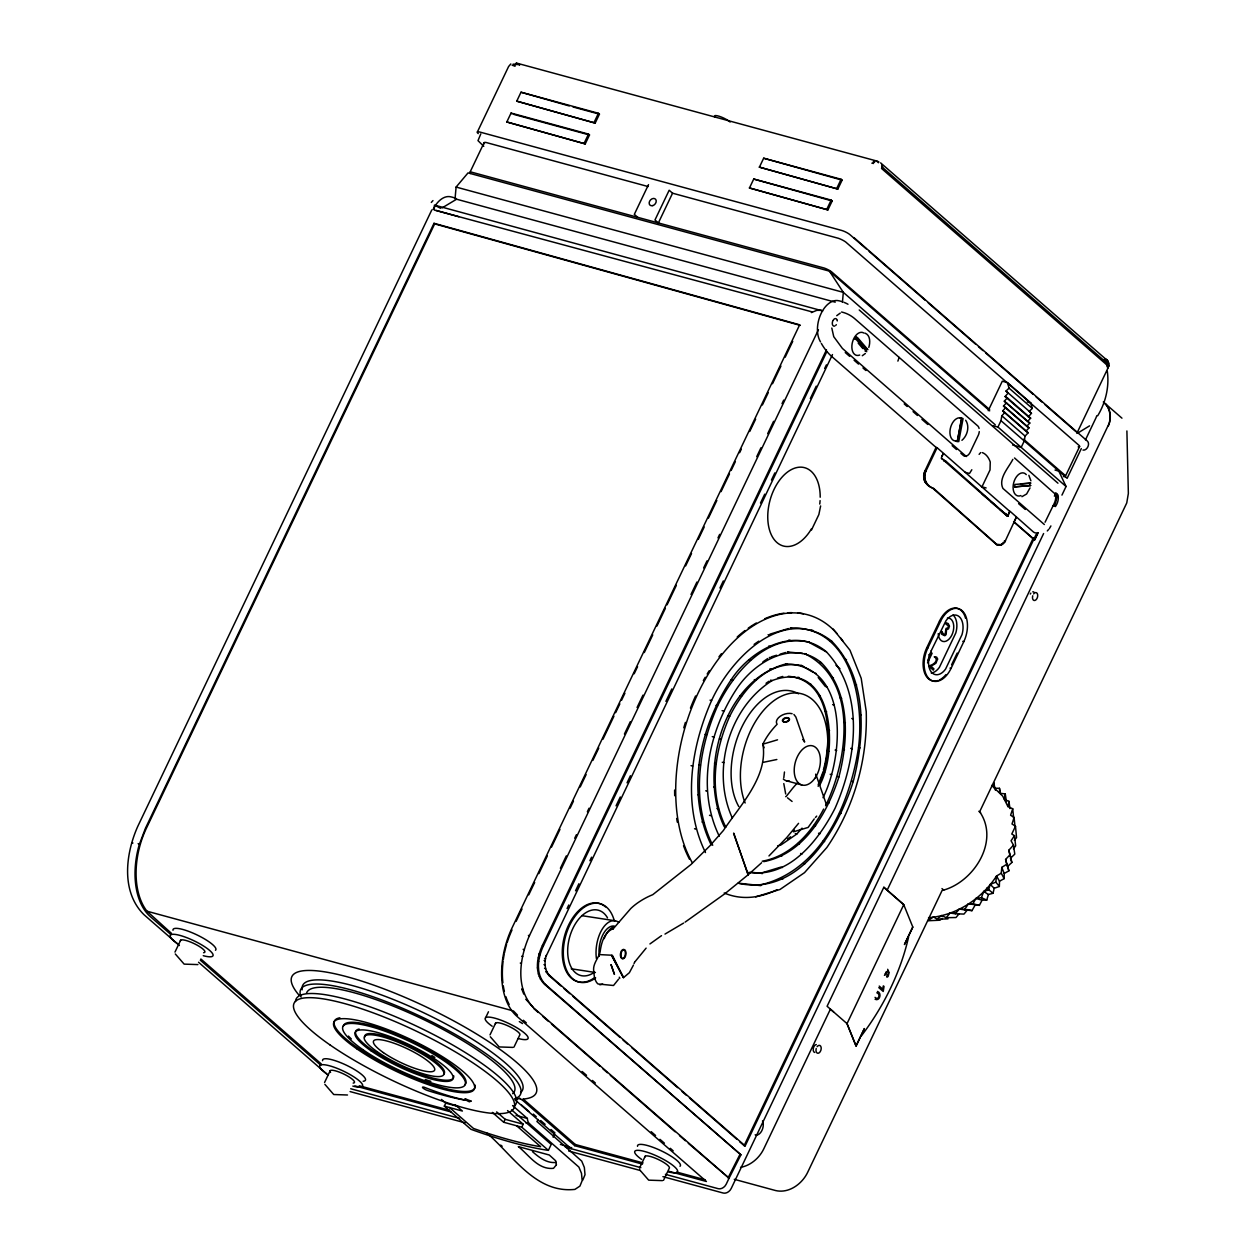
<?xml version="1.0" encoding="UTF-8"?>
<svg xmlns="http://www.w3.org/2000/svg" width="1256" height="1256" viewBox="0 0 1256 1256"><rect width="100%" height="100%" fill="white"/><g stroke="black" fill="none" stroke-linecap="round" stroke-linejoin="round"><path stroke-width="1.5" d="M816.29 777.213L815.646 774.167M942.33 918.34L939.959 920.208L927.854 920.758L933.491 916.864L937.039 919.235L941.466 915.53L946.223 917.696L950.054 913.065L955.345 913.756L959.301 909.077L964.482 909.831L968.407 903.802L972.945 903.77L975.896 898.433L981.407 897.71L983.699 891.446L988.409 894.508L993.056 893.267L994.202 888.259L999.352 886.469L999.509 881.225L1004.141 878.635L1004.219 873.517L1001.801 867.378L1006.747 864.238L1005.585 859.434L1010.107 854.692L1008.819 850.233L1013.466 845.162L1011.064 840.751L1014.471 835.695L1011.787 834.015L1015.492 826.244L1012.006 823.983L1014.094 817.499L1010.609 815.223L1012.697 808.754L1007.924 806.572L1002.728 796.147L991.659 785.424M818.441 329.731L529.42 935.689C519.482 957.983 515.086 988.346 533.376 1007.61L729.061 1178.191L726.235 1184.141A6.767 5.134 -48.9 0 1 718.228 1188.694L665.397 1174.329M688.304 1143.29L729.061 1178.191L740.914 1154.829L544.555 984.296C534.02 974.091 536.736 957.417 542.419 945.438L826.479 349.875M740.914 1154.829L545.591 984.578C535.056 974.373 537.772 957.7 543.456 945.721L826.668 351.931M1036.09 534.554L745.169 1145.912L550.175 975.943C544.256 970.762 544.209 962.253 546.297 955.282M760.853 885.621L738.167 883.156L739.706 883.58C799.695 895.528 837.909 829.918 853.217 781.546C865.274 735.121 867.472 677.942 831.629 641.11C783.775 603.728 730.804 658.175 711.587 700.565C690.737 747.712 682.071 804.703 705.464 852.557M711.179 844.864C685.54 791.892 699.404 727.287 731.039 679.936C750.366 649.98 794.922 624.876 826.479 651.911C865.604 693.987 856.388 759.707 835.083 808.205C818.786 840.154 789.129 878.462 748.874 872.339M712.717 845.288C690.863 801.501 698.383 749.125 717.616 705.825C734.383 671.819 767.196 632.6 809.571 642.24M719.264 836.213C696.264 788.674 708.698 730.725 737.084 688.241C754.558 662.006 792.787 638.864 821.33 662.713C850.485 692.668 848.695 739.203 838.882 776.977C827.264 813.354 804.28 853.672 763.742 861.647M802.741 665.821C769.065 658.16 743.003 689.324 729.689 716.344C714.397 750.743 708.431 792.363 725.795 827.139L724.257 826.715C698.101 772.393 722.954 680.281 785.958 663.937C850.328 665.225 843.404 757.368 823.01 797.686M819.728 785.141C839.087 749.094 832.791 657.877 772.142 680.564C728.323 708.039 711.006 771.42 732.342 818.064M823.402 770.069C832.241 738.481 831.441 679.904 788.313 676.293M825.569 805.787C847.722 760.665 859.292 680.438 804.609 653.607L806.148 654.031M759.299 885.197C820.702 871.476 849.967 804.17 858.523 747.524C864.473 700.911 850.971 625.724 790.291 627.984L791.845 628.408M880.613 162.872L1106.662 359.907L1108.012 361.885L1107.698 365.653L881.508 168.445M1076.847 433.351L1108.059 367.914L1108.357 362.325L1104.558 358.839M1106.143 359.483L1108.294 363.408L1107.227 366.281C1109.284 369.295 1109.111 362.042 1107.462 360.723L1104.683 358.729M1108.687 366.093C1106.52 370.504 1110.257 363.11 1107.305 360.566L1105.547 359.153M1038.21 532.78L1034.708 539.829L1014.094 521.868L1016.371 517.111L1004.816 541.964L1001.629 544.774L996.526 544.602L932.549 488.066C925.437 485.664 921.653 478.034 924.777 471.236L936.065 447.419L831.362 356.154A92.913 56.85 -74.8 0 1 821.346 343.422M1001.629 544.774L996.856 544.429L933.585 488.349C925.829 485.915 922.532 477.202 926.316 470.309L937.102 447.701L936.065 447.419M1104.526 359.671L1104.84 358.902L1107.557 360.88L1106.159 359.813L1108.42 362.513L1108.483 364.601M1107.776 364.695L1108.624 365.637L1107.902 366.972L1108.294 363.408M989.712 410.853L829.447 271.155L468.033 172.888L456.101 187.066L455.049 198.793L835.224 302.162M842.446 302.131L843.326 292.365L829.447 271.155M1004.141 878.635L1001.283 873.187L1001.801 867.378M783.807 777.747L784.466 772M999.352 886.469L995.82 882.152L996.526 876.013L1001.283 873.187M1014.66 486.873L1030.642 485.538L1014.66 486.873L1014.942 484.455L1030.94 483.12L1020.547 483.843M1029.606 485.256L1029.904 482.838M886.909 971.767L886.03 974.483L884.412 975.331M995.396 790.181L993.716 782.708L994.532 788.203L999.478 788.313L999.745 793.274L1005.255 793.902L1004.408 799.523L1008.976 801.328L1009.918 808.581M886.249 971.657L886.045 972.568M1021.207 447.34L997.939 427.056L1000.985 420.666L1001.817 415.799L1004.878 412.486L1028.162 432.77L1025.084 436.083L1024.252 440.95L1021.207 447.34L1012.603 445.001M957.37 441.249L961.688 418.232L963.069 418.609L958.752 441.625L955.832 441.17L957.229 441.547L961.547 418.531L960.149 418.154L961.688 418.232M1007.924 806.572L1008.976 801.328M820.623 505.933L818.865 514.552L811.517 529.954M634.515 962.347L634.029 963.635M868.807 347.394C870.298 342.684 870.549 335.195 865.007 333.138M995.82 882.152L990.199 884.428L988.613 889.939L983.699 891.446M975.896 898.433L982.082 900.191L986.761 900.065L988.409 894.508M1108.043 366.407L1107.525 368.087L1108.326 362.78L1104.84 358.902L1108.153 362.858L1104.84 358.902L1107.509 361.116M1108.2 367.537L1108.624 365.637M1107.902 366.972L1108.012 361.885M912.782 927.054L904.446 944.543L912.814 927.054L903.739 904.65L887.16 890.174L1109.488 422.723A26.345 19.986 -48.9 0 0 1103.286 401.983M897.883 361.116L899.17 357.426M170.926 934.574L150.359 916.645A67.651 41.385 -74.8 0 1 139.275 844.566L145.492 828.175L434.011 223.301L799.664 324.817L512.071 927.854A67.651 41.385 -74.8 0 0 516.938 1016.324L706.422 1181.488L668.804 1171.267M818.19 784.717L823.01 771.985L824.564 772.393M792.112 713.691A10.142 5.997 -19.2 0 0 780.212 716.281A10.142 5.997 -19.2 0 0 777.103 724.257A93.525 55.217 -19.2 0 0 770.085 732.421L768.86 734.085A93.525 55.217 -19.2 0 0 762.863 744.18C768.358 776.475 740.02 805.536 723.362 830.514L709.828 845.885L691.051 864.458L652.759 894.68A46.252 28.354 -21.7 0 0 640.843 900.788L638.645 902.216A46.252 28.072 -21 0 0 630.81 908.496L612.85 929.22M546.109 956.177L832.477 354.553M1030.03 487.925L1026.607 494L1021.913 496.685M582.768 1180.153L585.013 1174.69L584.338 1167.421L581.732 1161.141L536.924 1121.498A9.467 5.793 -74.8 0 0 538.118 1119.488M633.417 965.142L629.366 972.709L623.463 977.67L611.672 955.423M745.169 1145.912L744.133 1145.629L1033.374 537.819M431.781 209.94L137.705 826.527C125.569 853.782 120.796 891.776 143.969 914.682L179.357 945.533M477.39 131.958L508.601 66.521L510.831 63.946M171.491 933.381L146.968 911.197A66.96 40.977 -74.8 0 1 146.151 828.756L434.67 223.882L434.011 223.301M480.797 133.89L478.002 140.656L483.78 146.308M517.064 64.401L517.488 63.632L519.639 65.108M469.885 172.48L484.078 142.744M506.812 121.973L511.066 113.056L588.515 134.109L589.504 134.973L585.249 143.906L506.812 121.973L585.249 143.906M516.75 101.155L521.005 92.222L598.453 113.291L599.442 114.155L595.187 123.088L516.75 101.155L595.187 123.088M174.977 952.095L180.66 940.195M584.26 143.027L588.515 134.109M594.182 122.209L598.453 113.291M648.504 184.632L634.327 214.368L637.718 217.335M672.557 193.204L658.364 222.94L654.973 219.988L669.165 190.237L672.557 193.204L838.411 238.295A7.614 1.711 25.5 0 1 845.665 241.968L1079.202 445.535A7.614 1.711 25.5 0 1 1078.15 446.885M749.471 187.96L753.726 179.043L831.174 200.097L832.178 200.96L827.908 209.893L749.471 187.96L827.908 209.893M759.409 167.142L763.664 158.209L841.112 179.278L842.101 180.142L837.846 189.059L759.409 167.142L837.846 189.059M324.566 1082.484L330.25 1070.583M826.919 209.014L831.174 200.097M836.857 188.196L841.112 179.278M516.106 921.37L522.009 908.983M528.76 894.837L534.663 882.466M538.871 873.611L547.318 855.933M551.525 847.093L559.956 829.4M570.083 808.189L573.458 801.108M580.209 786.962L586.112 774.591M592.848 760.43L598.767 748.058M602.974 739.219L613.933 716.218M615.628 712.686L619.852 703.847M621.532 700.314L624.907 693.234M634.186 673.781L637.561 666.701M644.297 652.555L652.743 634.877M656.951 626.038L665.382 608.344M667.077 604.811L676.356 585.359M685.635 565.907L691.538 553.519M698.289 539.374L704.192 527.002M708.4 518.163L716.831 500.469M721.054 491.63L729.485 473.952M731.18 470.403L735.388 461.564M739.611 452.725L741.291 449.193M749.722 431.499L755.641 419.127M762.376 404.981L768.28 392.594M772.503 383.755L780.934 366.077M785.157 357.222L792.74 341.318M485.632 1017.721L488.474 1011.771M511.553 1109.849L551.211 1144.42L548.37 1150.37A193.628 43.552 25.5 0 1 470.921 1129.301L444.326 1106.128L445.754 1103.145L441.484 1099.44M560.396 868.273L566.299 855.901M574.73 838.239L576.41 834.706M587.368 811.737L589.048 808.205M624.436 734.006L630.339 721.635M637.075 707.505L642.978 695.149M691.004 594.449L696.907 582.077M703.643 567.947L707.018 560.883M717.977 537.913L719.657 534.381M756.74 456.65L760.948 447.811M767.683 433.681L773.586 421.31M782.017 403.647L783.697 400.115M489.997 1034.897L495.68 1022.996M567.084 908.528L568.78 904.995M575.531 890.818L578.906 883.737M589.896 860.721L591.576 857.173M616.068 805.818L620.291 796.963M627.058 782.802L630.434 775.721M665.9 701.35L671.819 688.947M719.955 588.012L723.33 580.931M760.508 503.028L764.731 494.173M771.482 479.996L774.858 472.915M810.34 398.545L816.243 386.157M824.69 368.448L826.385 364.899M514.002 1047.064L519.686 1035.164A13.533 3.046 25.5 0 0 508.68 1026.199A13.533 3.046 25.5 0 0 495.414 1023.75M548.37 1150.37L521.774 1127.182L503.703 1122.267L505.132 1119.3L496.638 1111.905M642.475 1164.108L574.761 1145.692L522.637 1100.256L523.202 1099.063A135.287 30.427 25.5 0 0 420.917 1004.47A135.287 30.427 25.5 0 0 299.164 995.317M521.774 1127.182L523.202 1124.214L507.55 1110.587M571.653 1147.497L571.087 1148.675L515.07 1099.848M574.761 1145.692L575.327 1144.499L523.202 1099.063M941.717 456.525C946.632 449.099 939.3 458.173 942.078 459.084M988.237 410.696L1002.304 381.196L1007.469 382.609L1030.736 402.893L1032.306 408.42L1029.308 411.34L1031.474 413.287L1028.366 416.804L1005.098 396.519L1008.207 393.002L1006.025 391.056L1009.039 388.135L1007.469 382.609M639.508 1168.127L645.192 1156.227M981.972 486.826L990.026 469.964L990.246 462.004A27.098 16.579 -74.8 0 0 982.333 452.6M663.529 1180.295L669.197 1168.394A13.533 3.046 25.5 0 0 658.207 1159.429A13.533 3.046 25.5 0 0 644.925 1156.98M938.248 680.454A23.676 14.491 -74.8 0 1 924.463 672.572A23.676 14.491 -74.8 0 1 926.74 647.845L939.504 621.076A23.676 14.491 -74.8 0 1 965.566 618.25M927.776 648.127L940.54 621.359A23.676 14.491 -74.8 0 1 962.112 610.683A23.676 14.491 -74.8 0 1 963.807 641.643L951.043 668.412A23.676 14.491 -74.8 0 1 929.471 679.088A23.676 14.491 -74.8 0 1 927.776 648.127L926.74 647.845M927.697 660.311L930.68 654.125L928.702 654.91M927.54 662.838L932.078 653.324L931.45 652.775M937.102 447.701L1009.714 511.318L1007.453 516.075L1006.339 515.101M943.162 459.822L1006.935 515.933L1007.971 516.216L1009.714 511.318M951.608 664.785L957.198 653.073M1054.381 496.151L1055.998 492.776M1065.402 476.291L1079.595 446.555M1045.071 522.213L1054.035 503.829A9.42 5.762 -74.8 0 0 1055.433 494.252L1014.534 457.969M1081.306 448.596L1067.129 478.332L1000.985 420.666M1085.482 439.851L1095.499 418.845A27.051 20.52 -48.9 0 0 1096.802 415.689M1043.61 533.533L731.212 1188.49A6.767 5.134 -48.9 0 1 723.221 1193.043L662.917 1176.637M1061.948 495.115L1066.046 486.496L1058.808 471.094L1055.024 470.058M883.832 887.27L827.092 1006.26L847.031 1023.64L856.058 1046.044L864.395 1028.538L856.058 1046.028L847.015 1023.64L903.77 904.665L883.832 887.27L887.16 890.174M618.643 979.115L613.509 985.505L598.029 983.982A15.512 7.41 -85.8 0 1 593.9 972.175C591.906 963.211 599.913 957.496 600.399 949.913C601.687 941.717 604.748 931.779 613.305 928.655M878.87 161.898L878.462 162.715L876.814 161.239M1034.708 539.829L1037.692 532.638M728.025 1177.924L739.878 1154.562M1050.911 525.934L1049.592 528.258M434.278 209.407L434.435 205.073L822.696 310.939M968.407 903.802L979.366 905.356L982.082 900.191M855.885 337.048L866.357 349.246L867.896 349.67L857.424 337.471L855.885 337.048L854.724 339.104L856.262 339.528L866.75 351.727M865.196 351.303L866.357 349.246M964.482 909.831L971.971 910.647L975.064 905.215M1097.713 415.736C1105.704 402.548 1109.44 386.613 1107.305 371.289M762.188 861.223C790.291 856.184 811.015 833.403 823.653 809.052M885.873 972.976L885.433 973.573A2.324 1.335 -83.6 0 1 884.883 973.84M971.83 469.744L969.491 473.465L964.843 472.193M814.249 818.896L808.126 827.437L793.447 831.817A93.525 55.217 -19.2 0 1 794.294 830.122M621.956 950.211L621.39 950.98A4.6 2.433 -82.1 0 0 620.935 951.954M1107.227 366.281L1108.153 365.025M1013.435 848.789L1015.664 845.869L1014.471 835.695M634.814 961.955L646.118 948.123M798.565 823.339L786.837 837.469L768.97 855.948M733.582 833.45L748.293 874.647L724.712 893.848L685.101 922.14M1014.346 840.295L1016.544 837.595L1015.492 826.244M958.815 914.085L956.004 917.524L946.223 917.696M967.732 909.501L963.98 914.085L955.345 913.756M979.115 454.358L980.685 452.584M431.31 202.436L432.959 200.583M777.621 845.9L781.169 844.817L796.838 833.984L802.035 828.144M1047.3 530.943L1048.87 529.184M815.442 817.499L816.698 816.102M1004.298 401.182L1007.375 397.869L1030.642 418.154L1027.581 421.466L1004.298 401.182L1029.81 423.021L1026.749 426.334L1003.481 406.049L1006.543 402.736M1002.649 410.916L1005.711 407.603L1028.994 427.888L1025.917 431.2L1002.649 410.916L1004.878 412.486M649.933 943.947L661.52 935.657M761.623 862.731L748.293 874.647M1004.219 873.517L1008.913 870.8L1007.595 866.452L1011.849 862.464L1010.107 854.692M1012.854 459.366C1008.694 467.625 998.08 478.458 1002.916 488.411L1044.364 524.537M836.732 315.68L840.248 313.105M865.384 353.47L862.291 355.731M961.939 440.306C967.434 435.659 969.868 426.475 965.691 420.258M1089.549 425.863L1077.883 432.99M754.118 644.375L758.781 641.157M762.91 661.881L767.73 658.537M766.05 683.28L769.08 681.192M787.465 838.977L790.589 836.81M611.75 955.628L623.463 977.67L612.347 955.251L599.976 954.623M683.594 923.082L664.989 934.087M602.723 984.076L599.881 984.845M441.971 207.978L456.603 199.217M811.376 312.587L816.824 310.342L821.565 310.311M734.258 1179.305L775.643 1190.562C788.956 1193.64 802.066 1183.984 807.639 1172.382L942.078 890.52C973.588 882.623 1000.074 841.206 979.664 811.721L1126.758 502.934L1128.359 493.435L1126.899 430.949M517.315 1099.079L519.607 1098.325L522.637 1100.256M769.944 634.154L788.438 628.55M771.153 656.888L776.569 655.24M780.18 654.14L785.597 652.508M777.558 678.036L782.771 676.45M751.167 872.292L760.744 873.218L780.871 867.111L782.425 867.535M755.672 896.847L779.976 889.483L804.515 872.653L826.856 847.502C854.017 807.718 867.708 759.566 866.232 711.461L861.208 678.334L849.967 650.184L833.183 629.068M777.527 739.815L762.863 744.18L764.119 747.775M763.821 762.219L776.852 759.503M1107.274 362.858L1108.153 362.858M928.561 917.681C956.208 915.671 981.595 898.998 996.526 876.013L999.509 881.225M556.33 1162.381C547.145 1163.715 538.903 1157.31 532.418 1151.579M937.039 919.235L947.982 918.874M950.054 913.065L955.863 912.986M197.899 964.592L184.145 964.121L175.291 953.963M512.919 1047.41L499.166 1046.939L490.311 1036.765M347.504 1094.997L333.735 1094.525L324.88 1084.352M662.446 1180.624L648.677 1180.153L639.822 1169.995M959.301 909.077L966.037 909.423M1082.986 450.088C1087.099 450.935 1090.601 443.462 1087.162 440.887L853.923 237.588M802.694 653.434L787.402 651.958L788.956 652.382M581.716 915.64L615.189 920.774M571.245 968.784L595.423 972.489M811.753 311.802L434.466 210.097L434.215 209.171M841.551 312.022L842.54 312.257A76.192 46.613 -74.8 0 1 854.991 318.914L977.953 426.098A7.614 4.663 -74.8 0 1 979.083 428.453M972.945 903.77L979.366 905.356M516.483 63.067L877.897 161.333M569.219 105.944L521.005 92.222M573.003 106.964L599.442 114.155M842.101 180.142L763.664 158.209M513.955 114.437L589.504 134.973M832.178 200.96L753.726 179.043M648.127 186.563L486.041 142.477A7.614 1.711 25.5 0 0 484.471 143.749M456.101 187.066L843.326 292.365L995.254 424.795M1027.298 401.951L1030.736 402.893M992.774 425.658L997.939 427.056M943.774 460.874L946.349 461.58L1007.971 516.216M1055.181 493.404L1058.023 494.958A9.42 5.762 -74.8 0 1 1056.626 504.535L1055.48 506.498L1052.905 505.791M924.777 471.236L925.813 471.518M981.47 486.684L986.117 487.94M924.369 472.491L925.405 472.774M924.071 473.779L925.091 474.062M923.851 475.066L924.887 475.349M923.757 476.354L924.793 476.636M923.772 477.594L924.808 477.877M923.898 478.787L924.934 479.07M924.118 479.902L925.154 480.185M924.463 480.938L925.484 481.221M924.887 481.849L925.923 482.131M925.405 482.649L926.441 482.932M1005.161 513.453L1006.197 513.735M1004.455 540.677L1005.491 540.959M1004.816 541.964L1003.042 542.576L1004.078 542.859M1003.293 543.628L1001.44 543.989L1002.461 544.272M999.745 544.837L1000.781 545.12M998.897 545.01L999.933 545.292M996.526 544.602L999.101 545.324M939.504 621.076L940.54 621.359M962.787 641.361L963.807 641.643M811.439 630.025L812.977 630.449M950.007 668.129L951.043 668.412M830.075 640.686L831.629 641.11M788.846 639.979L790.401 640.387M768.091 634.72L769.645 635.144M826.479 651.911L808.016 641.816M844.958 659.243L846.513 659.667M768.719 646.071L770.273 646.495M819.775 662.289L821.33 662.713M839.966 668.741L835.962 665.256M769.347 657.438L770.886 657.846M785.958 663.937L787.512 664.361M831.88 677.392L833.435 677.816M814.626 673.09L816.18 673.514M855.053 684.442L856.608 684.865M749 659.698L750.554 660.122M769.975 668.789L771.514 669.212M797.78 677.204L799.334 677.628M826.888 686.875L825.349 686.467L818.206 677.549M809.476 683.892L811.031 684.316M840.091 697.896L841.646 698.305M770.587 680.14L772.142 680.564M818.802 695.526L820.356 695.95M754.307 679.622L755.845 680.045M832.618 704.616L834.172 705.04M859.685 714.554L861.239 714.978M731.039 679.936L732.593 680.36M851.772 718.463L853.326 718.887M825.145 711.336L826.683 711.76M843.859 722.388L845.414 722.812M740.035 695.698L741.59 696.122M828.049 730.223L829.588 730.647M710.033 700.142L711.587 700.565M716.061 705.401L717.616 705.825M858.523 747.524L860.077 747.948M722.106 710.66L723.644 711.084M850.72 748.372L852.275 748.796M728.135 715.92L729.689 716.344M842.917 749.22L844.472 749.644M835.114 750.067L836.669 750.491M827.312 750.9L828.866 751.324M705.087 734.352L706.641 734.76M712.262 736.628L713.8 737.052M719.421 738.92L720.975 739.344M830.169 774.261L831.723 774.685M837.344 776.553L838.882 776.977M851.662 781.122L853.217 781.546M722.279 762.282L723.833 762.69M786.193 780.714L801.689 784.922M714.476 763.114L716.03 763.538M698.87 764.81L700.424 765.234M827.5 802.521L829.038 802.945M691.067 765.658L692.621 766.082M839.558 813.04L841.112 813.464M713.644 786.884L715.198 787.292M705.731 790.793L707.285 791.217M814.061 825.365L815.599 825.789M697.818 794.718L699.372 795.126M818.551 833.246L820.105 833.67M716.972 808.566L718.526 808.99M795.299 833.56L796.838 833.984M823.041 841.128L824.595 841.536M709.499 815.301L711.037 815.709M797.937 843.514L799.491 843.938M702.01 822.021L703.564 822.445M800.59 853.483L802.144 853.892M694.537 828.74L696.091 829.164M780.259 855.76L781.797 856.168M803.243 863.437L804.798 863.861M969.145 909.878L971.971 910.647M781.499 878.462L783.053 878.886M760.744 873.218L762.298 873.627M528.384 935.406L529.42 935.689M542.419 945.438L543.456 945.721M523.108 949.316L524.145 949.599M539.122 953.916L540.159 954.199M539.028 954.387L540.064 954.67M544.57 958.391L545.591 958.673M538.337 957.794L539.358 958.077M544.131 960.495L545.167 960.777M521.695 956.193L522.731 956.475M537.631 961.201L538.667 961.484M543.989 964.624L545.025 964.906M544.57 968.376L545.606 968.659M520.298 963.085L521.334 963.352M537.395 967.889L538.432 968.172M546.862 971.814L545.826 971.532L549.139 975.661L560.961 985.96M549.139 975.661L550.175 975.943M538.337 973.981L539.374 974.264M539.358 976.54L540.394 976.823M540.378 979.099L541.415 979.366M544.555 984.296L545.591 984.578M522.747 989.21L521.711 988.927L523.783 994.093M526.892 999.525L525.856 999.242L533.376 1007.61M516.028 1115.359L527.363 1118.452A9.467 5.793 -74.8 0 0 529.483 1123.759L578.89 1167.091L581.497 1173.371L582.172 1180.64L579.927 1186.104L574.903 1189.401C535.527 1193.577 513.076 1155.457 486.983 1133.195M525.715 1122.723L529.483 1123.759M445.754 1103.145L458.393 1106.599M505.132 1119.3L523.202 1124.214M444.326 1106.128L462.396 1111.042L455.331 1104.888M359.216 1085.734L449.491 1110.288M575.327 1144.499L643.041 1162.915M676.89 1172.115L705.103 1179.792M354.899 1085.89L450.857 1111.89M560.38 1144.436L569.769 1146.979M350.722 1088.764L459.618 1118.374M565.404 1147.136L640.874 1167.656M350.079 1091.574L465.034 1122.833M568.685 1151.014L640.293 1170.498M502.149 1146.226L500.72 1145.127M146.968 911.197L513.453 1010.97L517.503 1015.131M436.193 210.427L458.895 216.739M434.67 223.882L800.339 325.398M1106.191 360.048L1107.933 362.89M619.789 978.267L619.287 977.215M132.932 843.027L132.084 842.745M516.122 63.193L519.136 64.715M981.407 897.71L986.761 900.065M792.081 801.454L787.465 797.795M1107.588 361.116L1104.84 358.902L1106.599 359.985M875.087 999.258C879.702 1001.676 882.152 992.978 877.473 991.439M435.471 205.639L440.495 208.261M801.187 665.413L812.946 672.133M1005.098 396.519L1007.375 397.869M1028.366 416.804L1030.642 418.154M941.482 458.252L946.349 461.58M1027.581 421.466L1029.81 423.021M1003.481 406.049L1005.711 407.603M1026.749 426.334L1028.994 427.888M1025.917 431.2L1028.162 432.77M1104.84 358.902L1106.881 360.409M993.056 893.267L986.761 888.149M876.829 992.774C881.005 993.936 878.462 1001.095 875.04 997.358M881.9 166.075L882.277 166.404A5.888 1.319 25.5 0 1 882.701 166.97M881.869 166.86L1108.043 364.052L1107.949 363.11M881.728 167.645L882.12 168.006A6.547 1.476 25.5 0 1 882.607 168.634M1105.327 403.678L1121.953 418.17M866.216 248.845L849.967 234.684A6.767 1.523 25.5 0 0 841.473 230.382L480.059 132.1A6.767 1.523 25.5 0 0 478.222 133.591M869.168 251.42L925.311 300.357M928.263 302.931L975.551 344.144M978.503 346.719L982.93 350.581M985.882 353.156L1033.17 394.368M1036.122 396.943L1042.025 402.093M1044.976 404.668L1076.015 431.719M1009.039 388.135L1032.306 408.42M1006.025 391.056L1031.474 413.287M1001.817 415.799L1025.084 436.083M989.634 409.582L831.472 271.72A7.614 1.711 25.5 0 0 824.234 268.046L471.848 172.229A7.614 1.711 25.5 0 0 470.278 173.501M1023.624 439.208L1065.01 475.286A7.614 1.711 25.5 0 1 1063.44 476.558M1020.327 446.649L1066.046 486.496M859.214 309.965L1057.96 483.199M966.351 456.54L842.415 348.446L833.748 336.687L831.802 328.067M845.257 352.544L849.684 356.39M854.096 360.252L858.523 364.099M862.951 367.961L865.902 370.52M904.21 403.93L907.162 406.504M913.065 411.638L917.477 415.485M921.904 419.347L927.807 424.481M952.142 445.692L956.507 449.507M960.871 453.306L963.776 455.834A7.614 4.663 -74.8 0 0 969.93 452.788L978.44 434.937A7.614 4.663 -74.8 0 0 979.256 431.624M1018.616 503.656L1025.273 509.449M1010.232 511.459L1032.982 531.602A13.251 8.101 -74.8 0 0 1037.063 532.999M982.239 494.095L985.159 496.638M990.984 501.725L995.364 505.54M999.745 509.355L1004.125 513.17M1013.576 521.727L1034.19 539.688M511.066 113.056L512.071 113.919M978.817 811.282L980.591 812.836M941.969 888.573L943.727 890.127M879.231 986.086L882.685 989.1L883.329 985.866L884.036 986.462L883.235 991.486L878.808 987.624M563.913 988.535L569.832 993.684M572.783 996.259L620.056 1037.472M623.007 1040.047L627.435 1043.909M631.862 1047.771L677.659 1087.68M682.087 1091.558L686.53 1095.42M689.481 1097.995L736.754 1139.192M739.706 1141.767L744.133 1145.629M533.816 1008.615L538.227 1012.462M542.639 1016.308L548.527 1021.442M551.462 1024.017L600.023 1066.328M602.959 1068.903L607.386 1072.75M610.322 1075.309L675.069 1131.75M679.48 1135.597L685.368 1140.731M523.375 1020.265L526.311 1022.824M582.125 1071.478L586.536 1075.309M592.408 1080.443L595.344 1083.002M651.173 1131.656L655.569 1135.487M659.981 1139.333L664.393 1143.18M670.264 1148.298L673.2 1150.857M533.329 1114.088L536.265 1116.647M540.692 1120.509L545.12 1124.356M551.007 1129.505L553.959 1132.064M521.664 1105.139L528.807 1111.372M512.574 1105.563L527.363 1118.452M516.609 1125.784L540.614 1146.697L538.667 1146.383A186.861 42.029 25.5 0 1 476.165 1129.395L473.481 1128.438L449.491 1107.525M492.399 1112.423L503.703 1122.267M138.144 843.577L139.275 844.566M200.866 958.987L321.316 1063.973M200.301 960.181L320.751 1065.167M198.526 962.237L328.287 1075.356M833.607 1011.943L830.404 1009.165L763.789 1148.832A27.051 20.52 -48.9 0 1 740.553 1167.342M881.665 164.614L881.995 164.913A4.82 1.083 25.5 0 1 882.309 165.808M793.918 714.46L795.849 717.003L804.594 742.076A10.142 5.997 -19.2 0 0 802.678 739.533M519.607 1098.325L520.596 1099.251M990.199 884.428L994.202 888.259M611.075 964.624L614.467 974.342M858.209 343.171L862.872 348.587M1106.787 361.257L1105.657 359.813L1106.191 361.116M887.678 969.287L889.091 972.646L888.196 976.21A3.03 1.743 -83.6 0 1 886.893 977.121C885.433 976.085 890.551 973.526 887.474 970.872M1107.886 362.372L1107.714 361.665M1028.852 475.317L1030.893 480.797M1106.505 361.194L1105.657 359.813L1107.635 362.89M820.498 341.899L819.697 340.329A23.676 14.491 -74.8 0 1 821.094 313.513A23.676 14.491 -74.8 0 1 838.584 300.718A86.209 52.752 -74.8 0 1 842.729 301.864M614.357 974.216L611.091 964.875M816.306 775.596L826.448 804.641M733.787 833.199L748.042 874.867M1006.747 864.238L1008.913 870.8M1011.849 862.464L1010.483 858.24L1014.785 854.127L1013.466 845.162M1005.585 859.434L1007.595 866.452M785.691 793.965L783.791 783.587M1008.819 850.233L1010.154 856.639M999.478 788.313L1000.514 793.682M1005.255 793.902L1006.433 801.626M1012.697 808.754L1013.906 820.372M1014.094 817.499L1014.974 826.401M509.167 1004.455A65.814 40.27 -74.8 0 1 505.854 996.652M504.378 991.439A65.814 40.27 -74.8 0 1 503.295 985.882M502.887 982.804A65.814 40.27 -74.8 0 1 503.075 961.421M503.295 959.725A65.814 40.27 -74.8 0 1 504.143 954.623M504.472 952.927A65.814 40.27 -74.8 0 1 506.576 944.496M507.079 942.832A65.814 40.27 -74.8 0 1 512.008 929.974M430.855 1081.369A67.651 15.213 25.5 0 1 425.266 1079.501M351.335 1038.947A67.651 15.213 25.5 0 1 348.43 1036.074M343.265 1026.356A67.651 15.213 25.5 0 1 412.345 1041.303A67.651 15.213 25.5 0 1 464.642 1084.886M811.517 528.745A40.585 24.837 -74.8 0 1 770.792 533.612A40.585 24.837 -74.8 0 1 787.763 471.864A40.585 24.837 -74.8 0 1 820.199 497.219M820.074 500.626A40.585 24.837 -74.8 0 1 819.76 504.064M1104.872 403.537A27.051 20.52 -48.9 0 1 1108.436 425.831M475.16 1085.121A77.793 17.506 25.5 0 1 391.935 1067.757A77.793 17.506 25.5 0 1 339.874 1017.8M1032.777 591.812A4.066 2.481 -74.8 0 1 1034.018 592.204M1030.312 594.041A4.066 2.481 -74.8 0 1 1030.815 593.177M1033.61 593.931A4.066 2.481 -74.8 0 1 1037.629 594.606A4.066 2.481 -74.8 0 1 1034.85 600.462A4.066 2.481 -74.8 0 1 1032.73 595.784M302.178 989.854A121.769 27.396 25.5 0 1 421.686 1011.818A121.769 27.396 25.5 0 1 520.596 1092.563M692.229 862.589A145.445 88.988 -74.8 0 1 710.08 671.269A145.445 88.988 -74.8 0 1 837.061 633.621M840.641 637.985A145.445 88.988 -74.8 0 1 842.902 641.11M777.056 889.672A145.445 88.988 -74.8 0 1 724.194 892.969M594.622 977.623A40.585 24.837 -74.8 0 1 562.986 943.303A40.585 24.837 -74.8 0 1 605.518 906.879M945.909 674.629A23.676 14.491 -74.8 0 1 939.582 679.889M595.658 977.906A40.585 24.837 -74.8 0 1 564.258 962.74A40.585 24.837 -74.8 0 1 581.638 909.203A40.585 24.837 -74.8 0 1 614.247 920.648M594.072 972.458A33.818 20.693 -74.8 0 1 568.921 961.374A33.818 20.693 -74.8 0 1 579.597 918.089A33.818 20.693 -74.8 0 1 607.527 917.885M953.053 614.985A16.846 10.315 -74.8 0 1 955.816 632.946L939.378 667.391A16.846 10.315 -74.8 0 1 931.23 673.028M947.401 618.062A12.042 7.363 -74.8 0 1 953.728 627.969A12.042 7.363 -74.8 0 1 945.909 641.235A12.042 7.363 -74.8 0 1 938.232 633.652M637.53 1146.32A23.676 5.322 25.5 0 1 660.766 1150.59A23.676 5.322 25.5 0 1 679.998 1166.29M322.588 1060.676A23.676 5.322 25.5 0 1 348.603 1066.297A23.676 5.322 25.5 0 1 363.157 1081.243M172.998 930.272A23.676 5.322 25.5 0 1 196.234 934.558A23.676 5.322 25.5 0 1 215.467 950.258M295.49 1001.487A121.816 27.396 25.5 0 1 418.75 1027.188A121.816 27.396 25.5 0 1 514.128 1106.269M453.699 1075.795A54.118 12.168 25.5 0 1 396.331 1063.973A54.118 12.168 25.5 0 1 359.153 1029.041M431.844 1055.495A54.118 12.168 25.5 0 1 434.843 1057.426M364.758 1037.158A43.976 9.891 25.5 0 1 407.917 1045.086A43.976 9.891 25.5 0 1 443.635 1074.241M301.079 997.029A121.769 27.396 25.5 0 1 422.11 1017.125A121.769 27.396 25.5 0 1 514.63 1098.749M306.558 993.056A115.002 25.874 25.5 0 1 425.972 1020.688A115.002 25.874 25.5 0 1 512.621 1093.693M817.107 1046.703A4.066 2.481 -74.8 0 1 821.126 1047.378A4.066 2.481 -74.8 0 1 818.347 1053.219A4.066 2.481 -74.8 0 1 816.227 1048.54M762.518 1120.902A8.462 5.181 -74.8 0 1 761.748 1130.871A8.462 5.181 -74.8 0 1 755.17 1134.796M814.673 1052.45A4.066 2.481 -74.8 0 1 813.197 1049.843M813.229 1048.823A4.066 2.481 -74.8 0 1 816.29 1044.584M714.743 117.106A9.467 2.135 25.5 0 1 719.264 116.29A9.467 2.135 25.5 0 1 730.144 122.02M871.868 163.186A6.547 1.476 25.5 0 1 873.532 163.5M873.909 161.396A4.82 1.083 25.5 0 1 874.788 161.38M1104.432 359.593A4.804 1.083 25.5 0 1 1104.997 359.875M1106.065 360.456A4.804 1.083 25.5 0 1 1107.007 361.053M512.118 65.218A6.547 1.476 25.5 0 1 515.054 66.27M1106.191 363.502A6.531 1.476 25.5 0 1 1107.337 364.303M873.046 162.071A5.888 1.319 25.5 0 1 874.553 162.354M515.29 63.632A4.788 1.083 25.5 0 1 517.535 64.606M513.139 64.072A5.872 1.319 25.5 0 1 515.761 65.014M1106.52 362.042A5.872 1.319 25.5 0 1 1107.557 362.749M908.59 937.055A216.472 164.143 -48.9 0 1 861.585 1035.603M554.791 1132.457A20.3 15.37 -48.7 0 1 553.111 1137.214M326.764 1073.833A23.676 5.322 25.5 0 1 326.623 1065.104A23.676 5.322 25.5 0 1 358.196 1079.956A23.676 5.322 25.5 0 1 352.842 1086.095M330.564 1072.451A13.533 3.046 25.5 0 1 343.265 1073.786A13.533 3.046 25.5 0 1 353.171 1083.096M177.174 943.429A23.676 5.322 25.5 0 1 177.018 934.715A23.676 5.322 25.5 0 1 208.606 949.567A23.676 5.322 25.5 0 1 203.252 955.69M180.393 940.948A13.533 3.046 25.5 0 1 195.261 944.167A13.533 3.046 25.5 0 1 203.582 952.707M492.195 1026.246A23.676 5.322 25.5 0 1 492.038 1017.517A23.676 5.322 25.5 0 1 523.626 1032.369A23.676 5.322 25.5 0 1 518.273 1038.508M519.309 1021.599A23.676 5.322 25.5 0 1 522.48 1023.562M641.706 1159.461A23.676 5.322 25.5 0 1 641.565 1150.747A23.676 5.322 25.5 0 1 673.138 1165.599A23.676 5.322 25.5 0 1 667.784 1171.722M745.153 802.992A67.651 41.385 -74.8 0 1 758.985 716.218A67.651 41.385 -74.8 0 1 815.992 703.234A67.651 41.385 -74.8 0 1 818.143 786.366M689.481 859.245A145.445 88.988 -74.8 0 1 683.531 845.681M677.298 822.146A145.445 88.988 -74.8 0 1 676.686 818.457M674.707 795.739A145.445 88.988 -74.8 0 1 674.629 790.071M683.782 727.836A145.445 88.988 -74.8 0 1 685.415 722.404M690.455 708.07A145.445 88.988 -74.8 0 1 695.573 695.95M703.329 680.595A145.445 88.988 -74.8 0 1 705.228 677.267M707.175 674.001A145.445 88.988 -74.8 0 1 709.169 670.783M718.966 656.794A145.445 88.988 -74.8 0 1 721.446 653.67M737.209 636.996A145.445 88.988 -74.8 0 1 745.028 630.528M748.231 628.173A145.445 88.988 -74.8 0 1 756.332 623.007M764.684 618.784A145.445 88.988 -74.8 0 1 783.98 613.195M787.7 612.802A145.445 88.988 -74.8 0 1 791.688 612.645M797.607 612.897A145.445 88.988 -74.8 0 1 803.416 613.776M738.779 806.556A67.651 41.385 -74.8 0 1 743.489 723.786A67.651 41.385 -74.8 0 1 798.596 693.83M789.443 781.028A20.3 12.419 -74.8 0 1 783.32 779.065M596.412 958.595A27.051 14.46 -81.3 0 1 602.221 929.157A27.051 14.46 -81.3 0 1 618.737 922.344M604.183 938.656A21.65 11.571 -81.3 0 1 614.09 926.74M599.3 956.365A21.65 11.571 -81.3 0 1 614.325 926.112M797.544 782.833A93.525 55.217 -19.2 0 0 790.542 790.997L786.397 796.194A83.744 28.81 -1.2 0 0 785.675 796.681M622.584 949.709A4.6 2.433 -82.1 0 1 625.205 951.593A4.6 2.433 -82.1 0 1 624.405 957.135L623.84 957.904A4.6 2.433 -82.1 0 1 620.919 957.433M620.59 956.523A4.6 2.433 -82.1 0 1 620.605 953.084M456.038 198.448A86.209 52.752 -74.8 0 0 450.559 196.784A23.676 14.491 -74.8 0 0 433.069 209.579M957.779 440.511A11.838 7.238 -74.8 0 1 950.243 428.987A11.838 7.238 -74.8 0 1 961.908 418.499M859.701 355.024A11.838 7.238 -74.8 0 1 852.165 343.5A11.838 7.238 -74.8 0 1 863.83 333.013M833.278 320.045A3.862 2.355 -74.8 0 1 836.92 319.652M837.14 320.249A3.862 2.355 -74.8 0 1 837.265 320.939M836.308 324.676A3.862 2.355 -74.8 0 1 835.868 325.241M834.863 325.979A3.862 2.355 -74.8 0 1 832.54 324.786A3.862 2.355 -74.8 0 1 832.901 320.704M1020.94 495.57A11.838 7.238 -74.8 0 1 1013.671 482.822A11.838 7.238 -74.8 0 1 1026.278 474.611M1057.144 493.828A19.578 11.979 -74.8 0 1 1054.6 505.242M844.063 302.382A86.209 52.752 -74.8 0 1 847.988 304.25M937.588 659.039L935.893 663.246L931.026 666.261L933.915 668.867L933.318 670.123L929.456 666.748L930.021 665.57C935.312 664.047 938.609 659.102 934.26 656.841L936.678 657.108L937.588 659.039M949.457 626.147L948.5 628.942L946.553 629.586L946.145 634.437A3.831 2.339 -74.8 0 1 944.716 635.74L941.608 634.186L941.749 631.375C947.087 641.047 944.528 625.441 947.024 628.612A1.758 1.068 -74.8 0 0 947.84 627.953C950.4 624.782 943.978 624.766 946.113 622.772L948.233 623.604L949.457 626.147M931.277 650.639L929.581 655.13A16.846 10.315 -74.8 0 0 932.345 673.09A16.846 10.315 -74.8 0 0 945.58 669.071L962.002 634.641A16.846 10.315 -74.8 0 0 959.239 616.68A16.846 10.315 -74.8 0 0 946.003 620.684L931.277 650.639M556.408 1164.814L553.488 1168.331C538.039 1169.948 529.011 1155.018 518.32 1146.602L549.296 1155.018L555.654 1160.78L556.408 1164.814M622.521 950.29L621.956 951.059A4.6 2.433 -82.1 0 0 621.296 957.088A4.6 2.433 -82.1 0 0 624.405 957.983L624.97 957.213A4.6 2.433 -82.1 0 0 625.629 951.185A4.6 2.433 -82.1 0 0 622.521 950.29M471.016 1101.072L469.289 1101.857L464.94 1098.749L471.016 1101.072M467.373 1100.492L464.83 1100.099A145.147 32.656 25.5 0 1 427.951 1090.616A4.003 0.895 25.5 0 1 422.989 1088.026A4.003 0.895 25.5 0 1 424.355 1087.288A94.074 21.164 25.5 0 0 464.547 1099.895L467.373 1100.492M362.796 1049.608A67.651 15.213 25.5 0 0 464.076 1086.079A67.651 15.213 25.5 0 0 385.325 1031.302A67.651 15.213 25.5 0 0 362.796 1049.608M356.61 1048.697A77.793 17.506 25.5 0 0 473.088 1090.648A77.793 17.506 25.5 0 0 382.499 1027.659A77.793 17.506 25.5 0 0 356.61 1048.697M329.747 1044.741A121.816 27.396 25.5 0 0 512.134 1110.445A121.816 27.396 25.5 0 0 370.3 1011.802A121.816 27.396 25.5 0 0 329.747 1044.741M383.425 1052.638A33.818 7.614 25.5 0 0 434.074 1070.866A33.818 7.614 25.5 0 0 394.698 1043.485A33.818 7.614 25.5 0 0 383.425 1052.638M377.24 1051.727A43.976 9.891 25.5 0 0 443.07 1075.434A43.976 9.891 25.5 0 0 391.872 1039.827A43.976 9.891 25.5 0 0 377.24 1051.727M371.054 1050.817A54.118 12.168 25.5 0 0 452.082 1080.003A54.118 12.168 25.5 0 0 389.062 1036.184A54.118 12.168 25.5 0 0 371.054 1050.817M652.775 205.623A4.066 3.077 -48.9 0 0 655.726 199.437A4.066 3.077 -48.9 0 0 649.603 201.258A4.066 3.077 -48.9 0 0 652.775 205.623M784.388 722.012A3.376 2.01 -19.6 0 0 788.862 718.825A3.376 2.01 -19.6 0 0 783.665 718.589A3.376 2.01 -19.6 0 0 784.388 722.012M785.11 722.121A3.313 1.963 -19.2 0 0 789.506 719.029A3.313 1.963 -19.2 0 0 784.403 718.777A3.313 1.963 -19.2 0 0 785.11 722.121M814.752 778.453A20.3 12.419 -74.8 0 0 812.962 745.954A20.3 12.419 -74.8 0 0 794.247 771.906A20.3 12.419 -74.8 0 0 814.752 778.453"/></g></svg>
